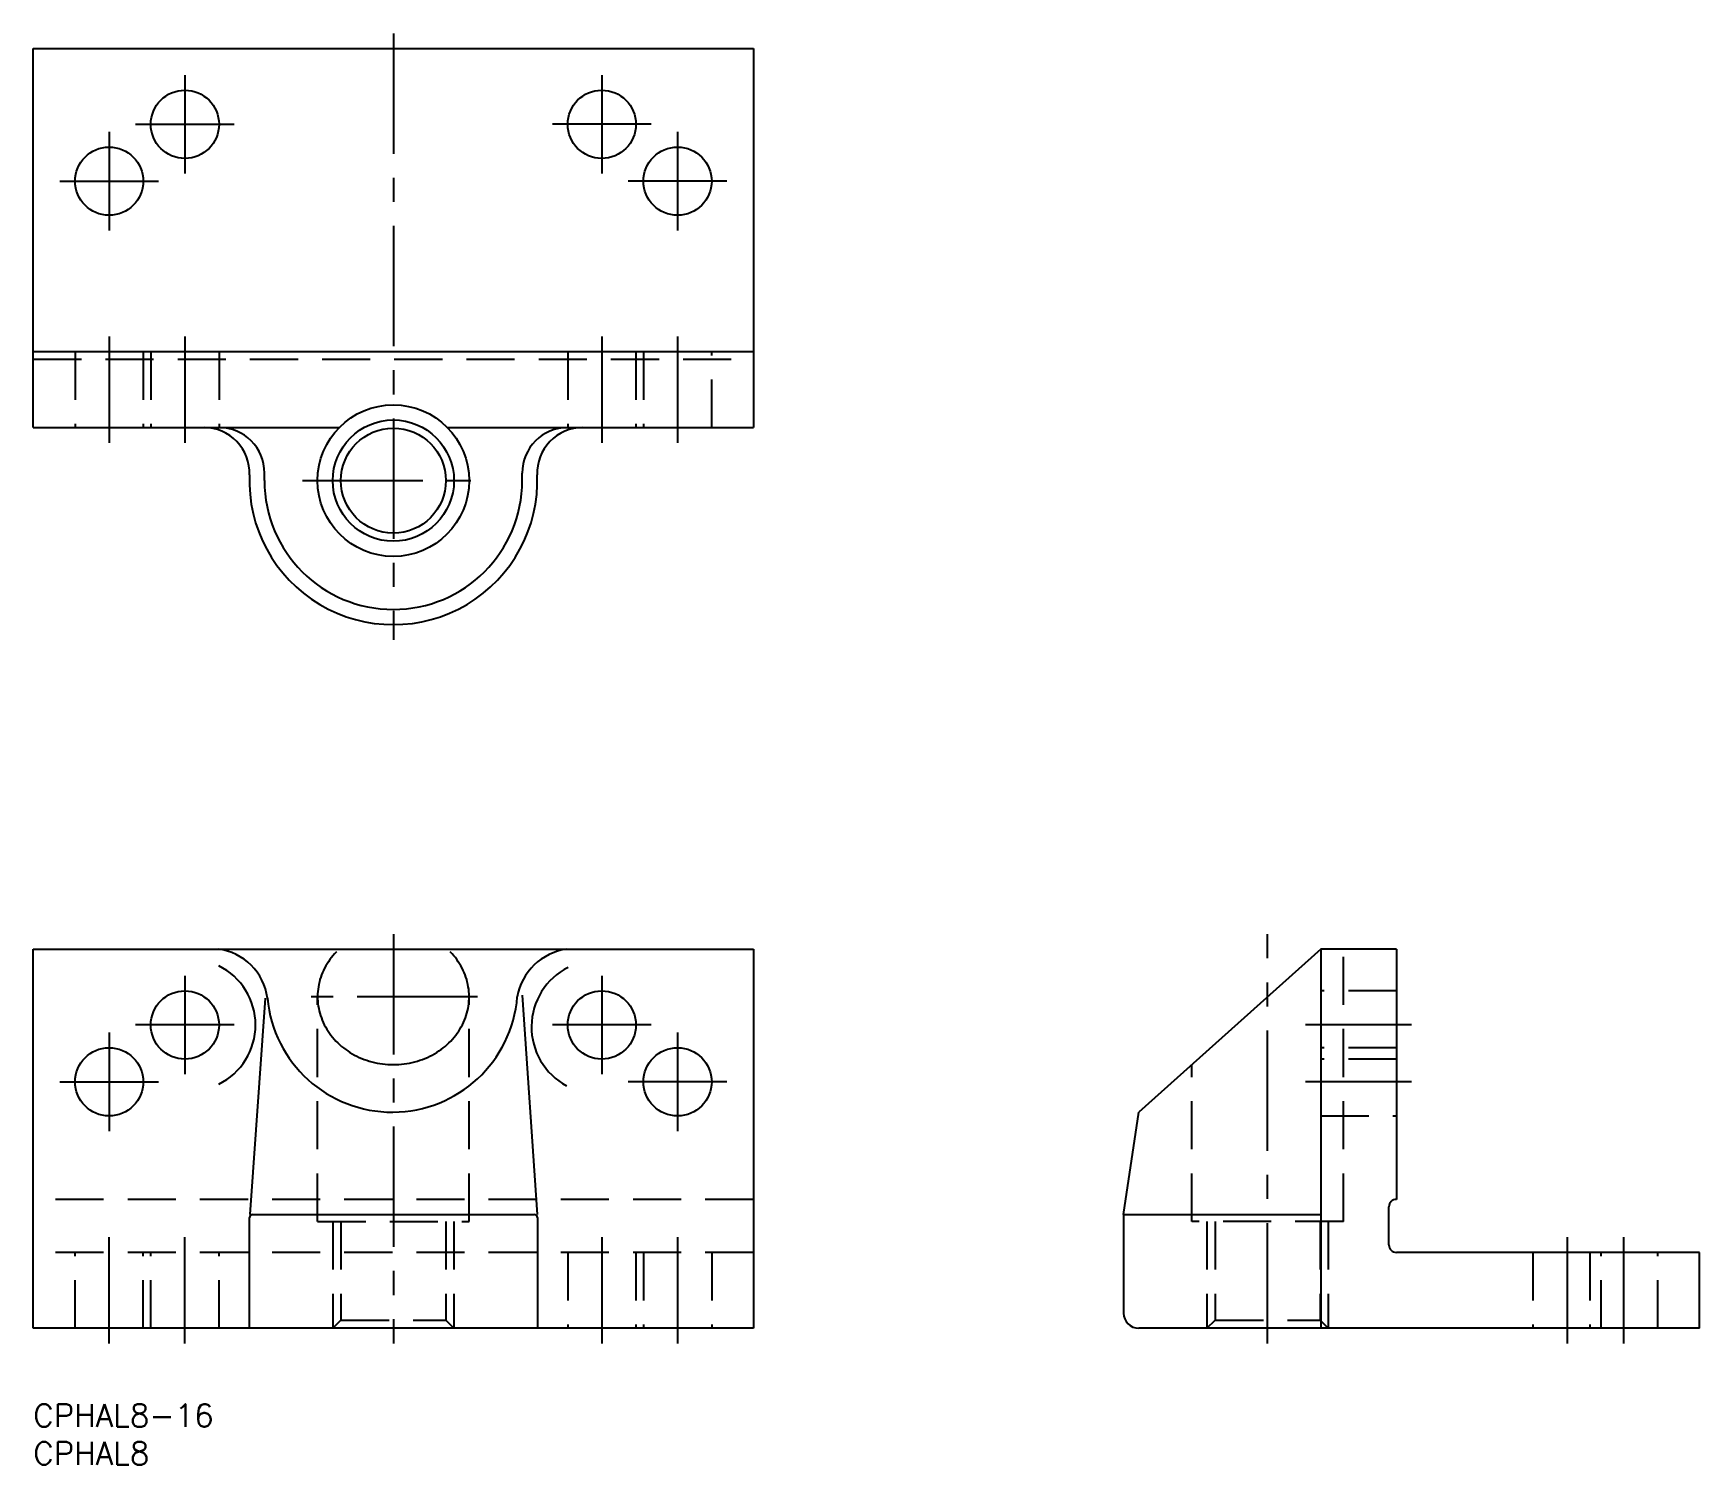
# Model space of a CAD drawing. Extents: x 0 to 220, y -8 to 181.
import ezdxf

# ---------------------------------------------------------------- set-up
doc = ezdxf.new("R2010")
doc.units = 0
doc.header["$LTSCALE"] = 0.5
doc.linetypes.add('CENTER', pattern=[50.8, 31.75, -6.35, 6.35, -6.35])
doc.linetypes.add('DASHED', pattern=[19.05, 12.7, -6.35])
for name, color, linetype in [('MSM_CENTER', 1, 'CENTER'), ('MSM_CONTINUOUS', 7, 'CONTINUOUS'), ('MSM_DASHED', 4, 'DASHED'), ('MSM_NARROW', 5, 'CONTINUOUS'), ('MSM_PART_NUMBER', 7, 'CONTINUOUS')]:
    doc.layers.add(name, color=color, linetype=linetype)
doc.styles.get("Standard").update_dxf_attribs({"font": 'txt.shx', "height": 3, "bigfont": 'bigfont.shx'})

msp = doc.modelspace()

# ---------------------------------------------------------------- linework, layer by layer
at = {"layer": 'MSM_CENTER'}
for p, q in [((47.5, 180.81), (47.5, 100.81)), ((20, 175.31), (20, 162.31)), ((75, 175.31), (75, 162.31)), ((10, 167.81), (10, 154.81)), ((13.5, 168.81), (26.5, 168.81)), ((81.5, 168.81), (68.5, 168.81)), ((85, 167.81), (85, 154.81)), ((3.5, 161.31), (16.5, 161.31)), ((91.5, 161.31), (78.5, 161.31)), ((10, 140.81), (10, 126.81)), ((20, 140.81), (20, 126.81)), ((75, 140.81), (75, 126.81)), ((85, 140.81), (85, 126.81)), ((35.5, 121.81), (59.5, 121.81)), ((47.5, 62), (47.5, 8)), ((162.85, 8), (162.85, 62)), ((20, 56.5), (20, 43.5)), ((75, 56.5), (75, 43.5)), ((58.59, 53.73), (36.66, 53.73)), ((10, 49), (10, 36)), ((26.5, 50), (13.5, 50)), ((81.5, 50), (68.5, 50)), ((85, 49), (85, 36)), ((181.85, 50), (167.85, 50)), ((3.5, 42.5), (16.5, 42.5)), ((91.5, 42.5), (78.5, 42.5)), ((181.85, 42.5), (167.85, 42.5)), ((10, 8), (10, 22)), ((20, 8), (20, 22)), ((75, 22), (75, 8)), ((85, 22), (85, 8)), ((202.35, 22), (202.35, 8)), ((209.85, 8), (209.85, 22))]:
    msp.add_line(p, q, dxfattribs=at)
at = {"layer": 'MSM_CONTINUOUS'}
for p, q in [((0, 128.81), (0, 178.81)), ((0, 178.81), (95, 178.81)), ((95, 178.81), (95, 128.81)), ((95, 138.81), (0, 138.81)), ((0, 128.81), (40.36, 128.81)), ((54.64, 128.81), (95, 128.81)), ((30.5, 121.81), (30.5, 122.81)), ((64.5, 121.81), (64.5, 122.81)), ((0, 60), (95, 60)), ((0, 10), (0, 60)), ((39.75, 59.4), (39.53, 59.14)), ((39.99, 59.64), (39.75, 59.4)), ((55.25, 59.4), (55.01, 59.64)), ((55.47, 59.14), (55.25, 59.4)), ((95, 60), (95, 10)), ((169.85, 60), (145.85, 38.5)), ((169.85, 60), (169.85, 10)), ((179.85, 60), (169.85, 60)), ((179.85, 60), (179.85, 27)), ((38.28, 57.2), (38.15, 56.91)), ((38.43, 57.5), (38.28, 57.2)), ((38.58, 57.79), (38.43, 57.5)), ((38.75, 58.07), (38.58, 57.79)), ((38.93, 58.35), (38.75, 58.07)), ((39.12, 58.62), (38.93, 58.35)), ((39.32, 58.88), (39.12, 58.62)), ((39.53, 59.14), (39.32, 58.88)), ((55.68, 58.88), (55.47, 59.14)), ((55.88, 58.62), (55.68, 58.88)), ((56.07, 58.35), (55.88, 58.62)), ((56.25, 58.07), (56.07, 58.35)), ((56.42, 57.79), (56.25, 58.07)), ((56.57, 57.5), (56.42, 57.79)), ((56.72, 57.2), (56.57, 57.5)), ((56.85, 56.91), (56.72, 57.2)), ((37.61, 55.05), (37.56, 54.73)), ((37.67, 55.36), (37.61, 55.05)), ((37.74, 55.68), (37.67, 55.36)), ((37.82, 55.99), (37.74, 55.68)), ((37.92, 56.3), (37.82, 55.99)), ((38.03, 56.6), (37.92, 56.3)), ((38.15, 56.91), (38.03, 56.6)), ((56.97, 56.6), (56.85, 56.91)), ((57.08, 56.3), (56.97, 56.6)), ((57.18, 55.99), (57.08, 56.3)), ((57.26, 55.68), (57.18, 55.99)), ((57.33, 55.36), (57.26, 55.68)), ((57.39, 55.05), (57.33, 55.36)), ((57.44, 54.73), (57.39, 55.05)), ((30.6, 53.54), (28.56, 25)), ((37.51, 54.09), (37.5, 53.77)), ((37.5, 53.77), (37.5, 53.45)), ((37.5, 53.45), (37.52, 53.13)), ((37.53, 54.41), (37.51, 54.09)), ((37.52, 53.13), (37.55, 52.81)), ((37.56, 54.73), (37.53, 54.41)), ((37.55, 52.81), (37.6, 52.49)), ((57.4, 52.49), (57.45, 52.81)), ((57.47, 54.41), (57.44, 54.73)), ((57.45, 52.81), (57.48, 53.13)), ((57.49, 54.09), (57.47, 54.41)), ((57.48, 53.13), (57.5, 53.45)), ((57.5, 53.77), (57.49, 54.09)), ((57.5, 53.45), (57.5, 53.77)), ((64.49, 53.92), (66.48, 25)), ((37.6, 52.49), (37.65, 52.17)), ((37.65, 52.17), (37.72, 51.86)), ((37.72, 51.86), (37.8, 51.55)), ((37.8, 51.55), (37.89, 51.24)), ((37.89, 51.24), (38, 50.93)), ((38, 50.93), (38.12, 50.63)), ((38.12, 50.63), (38.25, 50.33)), ((56.75, 50.33), (56.88, 50.63)), ((56.88, 50.63), (57, 50.93)), ((57, 50.93), (57.11, 51.24)), ((57.11, 51.24), (57.2, 51.55)), ((57.2, 51.55), (57.28, 51.86)), ((57.28, 51.86), (57.35, 52.17)), ((57.35, 52.17), (57.4, 52.49)), ((38.25, 50.33), (38.39, 50.03)), ((38.39, 50.03), (38.54, 49.74)), ((38.54, 49.74), (38.71, 49.46)), ((38.71, 49.46), (38.88, 49.18)), ((38.88, 49.18), (39.07, 48.91)), ((39.07, 48.91), (39.27, 48.64)), ((39.27, 48.64), (39.48, 48.38)), ((39.48, 48.38), (39.7, 48.12)), ((55.3, 48.12), (55.52, 48.38)), ((55.52, 48.38), (55.73, 48.64)), ((55.73, 48.64), (55.93, 48.91)), ((55.93, 48.91), (56.12, 49.18)), ((56.12, 49.18), (56.29, 49.46)), ((56.29, 49.46), (56.46, 49.74)), ((56.46, 49.74), (56.61, 50.03)), ((56.61, 50.03), (56.75, 50.33)), ((39.7, 48.12), (39.93, 47.88)), ((39.93, 47.88), (40.16, 47.64)), ((40.16, 47.64), (40.41, 47.41)), ((40.41, 47.41), (40.67, 47.18)), ((40.67, 47.18), (40.94, 46.97)), ((40.94, 46.97), (41.21, 46.76)), ((41.21, 46.76), (41.49, 46.57)), ((41.49, 46.57), (41.78, 46.38)), ((41.78, 46.38), (42.08, 46.2)), ((42.08, 46.2), (42.38, 46.03)), ((52.62, 46.03), (52.92, 46.2)), ((52.92, 46.2), (53.22, 46.38)), ((53.22, 46.38), (53.51, 46.57)), ((53.51, 46.57), (53.79, 46.76)), ((53.79, 46.76), (54.06, 46.97)), ((54.06, 46.97), (54.33, 47.18)), ((54.33, 47.18), (54.59, 47.41)), ((54.59, 47.41), (54.84, 47.64)), ((54.84, 47.64), (55.07, 47.88)), ((55.07, 47.88), (55.3, 48.12)), ((42.38, 46.03), (42.69, 45.87)), ((42.69, 45.87), (43.01, 45.72)), ((43.01, 45.72), (43.33, 45.58)), ((43.33, 45.58), (43.66, 45.45)), ((43.66, 45.45), (44, 45.34)), ((44, 45.34), (44.33, 45.23)), ((44.33, 45.23), (44.67, 45.13)), ((44.67, 45.13), (45.02, 45.05)), ((45.02, 45.05), (45.37, 44.97)), ((45.37, 44.97), (45.72, 44.91)), ((45.72, 44.91), (46.07, 44.86)), ((46.07, 44.86), (46.43, 44.82)), ((46.43, 44.82), (46.78, 44.79)), ((46.78, 44.79), (47.14, 44.77)), ((47.14, 44.77), (47.5, 44.77)), ((47.5, 44.77), (47.86, 44.77)), ((47.86, 44.77), (48.22, 44.79)), ((48.22, 44.79), (48.57, 44.82)), ((48.57, 44.82), (48.93, 44.86)), ((48.93, 44.86), (49.28, 44.91)), ((49.28, 44.91), (49.63, 44.97)), ((49.63, 44.97), (49.98, 45.05)), ((49.98, 45.05), (50.33, 45.13)), ((50.33, 45.13), (50.67, 45.23)), ((50.67, 45.23), (51, 45.34)), ((51, 45.34), (51.34, 45.45)), ((51.34, 45.45), (51.67, 45.58)), ((51.67, 45.58), (51.99, 45.72)), ((51.99, 45.72), (52.31, 45.87)), ((52.31, 45.87), (52.62, 46.03)), ((143.85, 25), (145.85, 38.5)), ((28.53, 10), (28.53, 24.6)), ((28.93, 25), (66.1, 25)), ((66.5, 24.6), (66.5, 10)), ((143.85, 25), (143.85, 12)), ((143.85, 25), (169.85, 25)), ((178.85, 21), (178.85, 26)), ((219.85, 20), (179.85, 20)), ((219.85, 10), (219.85, 20)), ((95, 10), (0, 10)), ((219.85, 10), (145.85, 10))]:
    msp.add_line(p, q, dxfattribs=at)
for centre, radius in [((20, 168.81), 4.5), ((75, 168.81), 4.5), ((10, 161.31), 4.5), ((85, 161.31), 4.5), ((47.5, 121.81), 10), ((47.5, 121.81), 8), ((20, 50), 4.5), ((75, 50), 4.5), ((10, 42.5), 4.5), ((85, 42.5), 4.5)]:
    msp.add_circle(centre, radius, dxfattribs=at)
for centre, radius, start, end in [((22.52, 122.81), 6, 357.7076, 90), ((24.5, 122.81), 6, 0, 90), ((70.5, 122.81), 6, 90, 180), ((72.48, 122.81), 6, 90, 182.2924), ((47.5, 121.81), 19, 177.7076, 2.2924), ((47.5, 121.81), 17, 180, 0), ((23.51, 52.63), 7.42, 7.0242, 83.3215), ((71.44, 52.37), 7.71, 97.9701, 169.9108), ((20.61, 50), 8.71, 296.3704, 63.6296), ((74.53, 49.73), 8.81, 116.7484, 241.6362), ((47.36, 55.05), 16.55, 185.2298, 355.3946), ((179.85, 26), 1, 90, 180), ((28.93, 24.6), 0.4, 90, 180), ((66.1, 24.6), 0.4, 0, 90), ((179.85, 21), 1, 180, 270), ((145.85, 12), 2, 180, 270)]:
    msp.add_arc(centre, radius, start, end, dxfattribs=at)
at = {"layer": 'MSM_DASHED'}
for p, q in [((5.5, 138.81), (5.5, 128.81)), ((14.5, 138.81), (14.5, 128.81)), ((15.5, 138.81), (15.5, 128.81)), ((24.5, 138.81), (24.5, 128.81)), ((70.5, 138.81), (70.5, 128.81)), ((79.5, 138.81), (79.5, 128.81)), ((80.5, 138.81), (80.5, 128.81)), ((89.5, 128.81), (89.5, 138.81)), ((0, 137.81), (95, 137.81)), ((172.85, 24.08), (172.85, 60)), ((37.5, 24.08), (37.5, 53.73)), ((57.5, 24.08), (57.5, 53.73)), ((179.85, 54.5), (169.85, 54.5)), ((179.85, 47), (169.85, 47)), ((152.85, 24.08), (152.85, 44.77)), ((179.85, 45.5), (169.85, 45.5)), ((169.85, 38), (179.85, 38)), ((95, 27), (0, 27)), ((37.5, 24.08), (57.5, 24.08)), ((39.5, 24.08), (39.5, 10)), ((40.58, 24.08), (40.58, 11.08)), ((54.42, 24.08), (54.42, 11.08)), ((55.5, 24.08), (55.5, 10)), ((172.85, 24.08), (152.85, 24.08)), ((154.85, 24.08), (154.85, 10)), ((155.94, 24.08), (155.94, 11.08)), ((169.77, 24.08), (169.77, 11.08)), ((170.85, 24.08), (170.85, 10)), ((95, 20), (0, 20)), ((5.5, 10), (5.5, 20)), ((14.5, 10), (14.5, 20)), ((15.5, 10), (15.5, 20)), ((24.5, 10), (24.5, 20)), ((70.5, 20), (70.5, 10)), ((79.5, 20), (79.5, 10)), ((80.5, 20), (80.5, 10)), ((89.5, 20), (89.5, 10)), ((197.85, 20), (197.85, 10)), ((205.35, 20), (205.35, 10)), ((206.85, 10), (206.85, 20)), ((214.35, 10), (214.35, 20)), ((39.5, 10), (40.58, 11.08)), ((40.58, 11.08), (54.42, 11.08)), ((54.42, 11.08), (55.5, 10)), ((154.85, 10), (155.94, 11.08)), ((155.94, 11.08), (169.77, 11.08)), ((169.77, 11.08), (170.85, 10))]:
    msp.add_line(p, q, dxfattribs=at)
at = {"layer": 'MSM_NARROW'}
msp.add_circle((47.5, 121.81), 6.92, dxfattribs=at)

# ---------------------------------------------------------------- texts
at = {"layer": 'MSM_PART_NUMBER'}
for s, p in [('CPHAL8-16', (0, -3)), ('CPHAL8', (0, -8))]:
    msp.add_text(s, height=3, dxfattribs=at).set_placement(p)

doc.saveas('drawing.dxf')
